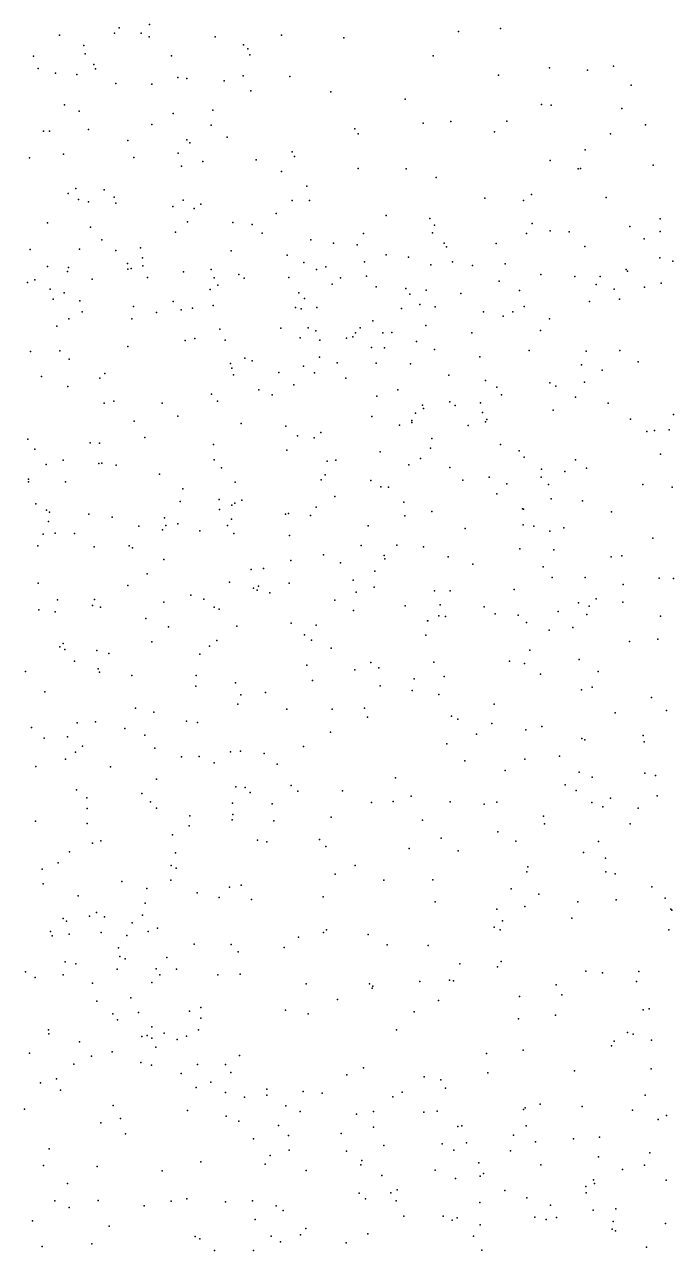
# Model space of a CAD drawing. Header units: metres. Extents: x -25 to 25, y -27.7 to 27.8.
# Drawn here: x -6.155 to -4.743, y -10.703 to -8.035 of the extents above; entities that cross this region are included whole.
import ezdxf

# ---------------------------------------------------------------- set-up
doc = ezdxf.new("R2010")
doc.units = ezdxf.units.M

msp = doc.modelspace()

# ---------------------------------------------------------------- linework, layer by layer
for p in [(-5.9593, -8.0533, -9.101), (-5.9496, -8.042, -8.7654), (-5.9016, -8.0534, 13.3942), (-5.8835, -8.0348, -5.3661), (-5.2114, -8.0503, 18.4045), (-5.1196, -8.0437, -1.1422), (-6.0792, -8.0581, -8.2783), (-6.0266, -8.0807, -5.5648), (-5.8839, -8.0618, 17.8198), (-5.7406, -8.0613, 4.0849), (-5.6786, -8.0787, 4.5518), (-5.596, -8.0583, 18.2148), (-5.4609, -8.064, -6.1404), (-6.1361, -8.1036, -8.1066), (-6.0236, -8.0983, -5.7464), (-5.8357, -8.1033, -6.0364), (-5.6696, -8.0875, 4.743), (-5.6653, -8.1008, -6.1325), (-5.266, -8.1029, -6.3943), (-6.1257, -8.1303, -9.6745), (-6.0049, -8.122, -9.4589), (-6.0011, -8.1314, -5.992), (-5.0128, -8.1288, 18.236), (-4.9303, -8.1342, -6.6351), (-4.8737, -8.1252, -0.9227), (-6.0881, -8.1406, 13.0949), (-6.0413, -8.1433, 13.5394), (-5.9568, -8.1629, 17.643), (-5.8215, -8.1499, -8.5877), (-5.8022, -8.1526, -8.7572), (-5.7212, -8.1577, 4.336), (-5.6796, -8.1462, 13.311), (-5.5783, -8.1481, 17.999), (-5.1238, -8.1447, -1.3037), (-5.8785, -8.1645, 13.132), (-5.6626, -8.1788, -6.3304), (-5.4892, -8.1811, -6.4301), (-4.8351, -8.1671, 18.1816), (-6.0682, -8.2094, -7.9941), (-5.3271, -8.1973, 13.1622), (-5.0307, -8.2088, -1.043), (-5.0093, -8.2101, 13.0022), (-6.0363, -8.2235, -6.152), (-5.8319, -8.2284, -8.2787), (-5.7457, -8.2209, -8.9475), (-4.856, -8.2173, 12.9633), (-6.1143, -8.2669, -9.7837), (-6.1011, -8.2667, 17.4138), (-6.0163, -8.2633, -9.651), (-5.8781, -8.2527, -6.3438), (-5.7494, -8.2537, 13.0414), (-5.4364, -8.2621, 13.2594), (-5.2881, -8.2492, -6.5729), (-5.2278, -8.2462, 12.9785), (-5.1327, -8.2686, -6.6699), (-5.1057, -8.245, 18.0946), (-4.8044, -8.2528, 12.8027), (-5.9309, -8.2874, 4.5298), (-5.8025, -8.2858, 13.4603), (-5.7956, -8.2921, -9.262), (-5.7145, -8.2797, -8.4107), (-5.4293, -8.2726, 17.9562), (-4.88, -8.2729, 13.1302), (-6.0703, -8.3166, -7.8715), (-5.821, -8.3148, -8.1264), (-5.5733, -8.3117, 13.3613), (-5.5679, -8.3222, 12.9662), (-4.9352, -8.3077, -1.4816), (-6.1449, -8.3251, -6.2354), (-5.9177, -8.3244, -8.0036), (-5.8136, -8.3427, -6.4782), (-5.7672, -8.3329, 4.3889), (-5.6513, -8.3294, -6.539), (-5.4295, -8.3481, -6.6304), (-5.325, -8.3487, 12.8678), (-5.0113, -8.3304, 13.1939), (-4.9506, -8.3487, 12.7385), (-4.9454, -8.3478, -0.9868), (-4.7876, -8.3406, 18.1219), (-5.5963, -8.3549, -8.517), (-5.2595, -8.3676, 17.9871), (-6.0602, -8.4022, -9.8677), (-6.0436, -8.3913, -6.4056), (-5.9823, -8.3947, 17.4882), (-5.541, -8.3864, -8.7952), (-6.0379, -8.4154, 12.7917), (-6.0165, -8.4203, -11.4856), (-5.9605, -8.4103, -11.2908), (-5.9569, -8.4232, -11.0203), (-5.8102, -8.4168, 4.1783), (-5.7719, -8.4258, -11.0621), (-5.573, -8.4181, -9.0066), (-5.5353, -8.4178, 12.8416), (-5.1535, -8.4126, 12.7427), (-5.0694, -8.418, -1.3838), (-5.0522, -8.4048, -6.7928), (-4.8897, -8.411, -6.8344), (-5.8327, -8.4308, -9.5216), (-5.786, -8.4352, 12.8249), (-5.6075, -8.4459, -11.2544), (-5.3682, -8.4501, -10.8921), (-6.1056, -8.466, -10.8462), (-6.0117, -8.476, 3.9347), (-5.8007, -8.4645, -11.531), (-5.702, -8.4654, 13.4575), (-5.66, -8.4698, -11.4142), (-5.2735, -8.457, -11.0279), (-5.2632, -8.4713, -10.7702), (-5.0508, -8.4679, -10.943), (-4.8386, -8.4742, 12.485), (-4.7722, -8.4577, -0.9249), (-5.987, -8.5032, 4.4971), (-5.8267, -8.4863, 17.6589), (-5.6385, -8.4888, -10.6863), (-5.5324, -8.5031, -6.7267), (-5.4177, -8.4894, -11.3071), (-5.2674, -8.488, 13.3318), (-5.0632, -8.4895, -11.1811), (-5.0116, -8.4839, 13.257), (-4.9706, -8.4861, 18.0443), (-4.8072, -8.501, -11.1438), (-4.7724, -8.4854, 13.1366), (-6.1433, -8.5246, 4.3555), (-6.0355, -8.524, -10.6992), (-5.9568, -8.5268, -6.5872), (-5.9028, -8.5208, -9.8145), (-5.7054, -8.5273, -11.6825), (-5.5842, -8.5367, -8.134), (-5.4828, -8.5107, -10.5705), (-5.4314, -8.5145, -8.7727), (-5.3686, -8.5362, -11.4522), (-5.2422, -8.5103, -10.5887), (-5.2371, -8.5189, -11.2981), (-5.1289, -8.511, 12.5877), (-4.9361, -8.5175, 0.7994), (-6.1055, -8.5614, 12.442), (-6.0598, -8.5632, -7.6946), (-5.9312, -8.5551, -9.9928), (-5.8986, -8.5427, 4.0425), (-5.8978, -8.5601, 12.6094), (-5.5476, -8.5525, -9.2031), (-5.4997, -8.5624, -8.2673), (-5.4153, -8.5514, -10.3165), (-5.3198, -8.5414, 17.9389), (-5.2713, -8.5581, 0.7959), (-5.2243, -8.5513, -10.3454), (-5.1804, -8.5593, -6.8407), (-5.1092, -8.5558, -11.4268), (-4.773, -8.5424, -11.3322), (-4.7445, -8.5501, 12.1681), (-6.1329, -8.5901, -10.325), (-6.062, -8.5721, -10.5208), (-6.0082, -8.5888, -10.2062), (-5.9303, -8.5674, -11.9586), (-5.9234, -8.566, -7.7718), (-5.888, -8.5856, 4.597), (-5.8092, -8.5732, -10.3879), (-5.7492, -8.5681, -11.8795), (-5.7431, -8.586, 4.2541), (-5.6893, -8.5787, -9.5057), (-5.6777, -8.5865, 4.4437), (-5.5801, -8.5856, -11.7851), (-5.5203, -8.5679, 17.881), (-5.4682, -8.5863, -11.6724), (-5.4114, -8.5823, -8.9152), (-5.0317, -8.5787, -10.3696), (-4.9581, -8.5831, -11.4669), (-4.9029, -8.5831, 12.2545), (-4.8466, -8.5677, -6.9128), (-4.8437, -8.5712, -1.6999), (-6.1487, -8.5964, 17.3241), (-6.0997, -8.6108, 3.8528), (-5.7511, -8.6117, -9.9916), (-5.7348, -8.6023, -10.1699), (-5.4857, -8.5997, -10.1448), (-5.3899, -8.6055, -8.4831), (-5.3258, -8.6094, -10.1243), (-5.2814, -8.6129, -1.161), (-5.1227, -8.5933, 12.4423), (-5.078, -8.6134, 0.7203), (-4.9116, -8.6009, -0.9984), (-4.8725, -8.611, 12.0715), (-4.806, -8.6063, 0.9208), (-4.7699, -8.5977, 0.6678), (-6.0934, -8.6328, -12.084), (-6.0689, -8.6186, 17.4622), (-6.0347, -8.6363, 12.2652), (-5.8322, -8.6375, -12.0575), (-5.5585, -8.6189, 13.4087), (-5.5459, -8.6308, 12.5334), (-5.3167, -8.6219, 12.5012), (-5.2061, -8.6203, -1.3734), (-4.926, -8.6372, 11.9221), (-4.861, -8.6323, -10.4294), (-6.0299, -8.6599, 11.9545), (-5.9183, -8.6486, 17.6879), (-5.8682, -8.6614, 12.4177), (-5.8143, -8.656, -6.7368), (-5.7896, -8.6523, 17.7927), (-5.745, -8.6461, 13.4599), (-5.5655, -8.6506, -8.0269), (-5.5535, -8.6536, 0.7184), (-5.5197, -8.6509, -6.7972), (-5.3354, -8.6525, -8.7412), (-5.295, -8.6441, 13.3441), (-5.2619, -8.649, 0.6516), (-5.157, -8.6602, 18.0197), (-5.1136, -8.6691, 11.9612), (-5.0932, -8.66, 12.1273), (-5.0682, -8.6482, -1.6028), (-6.0851, -8.6909, 13.4647), (-6.059, -8.675, 4.4983), (-5.9219, -8.6749, 13.5045), (-5.5976, -8.6958, -9.6427), (-5.5382, -8.6948, -9.9088), (-5.4247, -8.6945, -9.1755), (-5.3977, -8.6793, 12.3608), (-5.282, -8.6897, 11.6695), (-5.0128, -8.6751, -10.1456), (-5.8062, -8.7222, 11.9058), (-5.785, -8.7183, 4.1193), (-5.7301, -8.6981, 12.3261), (-5.7187, -8.722, 12.0819), (-5.5557, -8.7167, 12.2306), (-5.5213, -8.7015, -9.3677), (-5.513, -8.7217, 11.9336), (-5.4548, -8.7176, -11.9163), (-5.4409, -8.7144, 11.7618), (-5.435, -8.7058, -8.16), (-5.3759, -8.706, 12.1601), (-5.3559, -8.7049, 11.9282), (-5.1824, -8.7059, 11.5307), (-5.0323, -8.7008, -11.6673), (-6.1423, -8.7463, -6.6182), (-6.0783, -8.7451, 11.7259), (-5.9306, -8.7355, -7.6363), (-5.4005, -8.7373, 17.9863), (-5.3723, -8.7382, -1.35), (-5.3022, -8.7247, -6.881), (-5.2631, -8.7417, 0.5114), (-5.0576, -8.7441, -0.9727), (-4.9333, -8.7455, 11.4587), (-4.8603, -8.7443, 0.6303), (-6.0579, -8.7632, -12.2354), (-5.7074, -8.7728, 0.5366), (-5.6757, -8.7611, -7.788), (-5.6597, -8.7668, 11.7675), (-5.5135, -8.7589, 11.6261), (-5.4754, -8.7707, -1.0581), (-5.39, -8.7716, -9.8439), (-5.3157, -8.773, -8.3148), (-5.1645, -8.7583, 13.3142), (-4.9436, -8.7752, -6.9673), (-4.8198, -8.7687, 18.2119), (-6.1188, -8.801, -14.1978), (-5.9807, -8.7944, 17.738), (-5.7041, -8.7829, 4.6044), (-5.7008, -8.7969, 0.7789), (-5.6023, -8.7919, 4.4291), (-5.5484, -8.7781, 17.9605), (-5.5241, -8.7929, 0.4032), (-5.232, -8.7977, -8.758), (-4.8986, -8.7868, 0.8921), (-6.0611, -8.8225, -7.5016), (-5.9916, -8.8046, 13.4119), (-5.6452, -8.8294, 4.1916), (-5.5696, -8.8191, -12.1207), (-5.4564, -8.8042, -9.4915), (-5.3433, -8.83, 0.9151), (-5.152, -8.8092, -9.8888), (-5.128, -8.8236, -6.9483), (-5.0123, -8.8148, -11.7857), (-4.9994, -8.8218, 18.125), (-4.9371, -8.8131, -1.7942), (-5.961, -8.8542, -14.2483), (-5.7486, -8.8393, -12.2383), (-5.7357, -8.8543, 17.9363), (-5.6162, -8.8404, -6.8486), (-5.3891, -8.8433, 11.5241), (-5.2296, -8.8562, -1.6187), (-5.1173, -8.8404, 0.6345), (-4.9563, -8.8455, 11.2919), (-5.9819, -8.8591, 4.5631), (-5.8557, -8.8586, 11.7297), (-5.3047, -8.8804, 18.0455), (-5.2896, -8.8634, -9.7684), (-5.2875, -8.8702, -9.2327), (-5.218, -8.8638, -8.4781), (-5.163, -8.8579, -0.9642), (-5.1587, -8.8791, 11.3762), (-5.0053, -8.8739, -9.9055), (-4.8855, -8.8587, -10.0125), (-4.7433, -8.8833, -10.1196), (-5.917, -8.8976, -13.8884), (-5.8218, -8.8869, -7.5562), (-5.6838, -8.9033, 0.3442), (-5.5866, -8.9088, 11.6293), (-5.3997, -8.8876, 13.2875), (-5.3394, -8.9068, -8.0681), (-5.3127, -8.8967, -0.9272), (-5.3125, -8.9008, 0.529), (-5.1903, -8.9073, -9.1119), (-5.1523, -8.8993, -1.7605), (-5.1491, -8.8942, -11.9037), (-4.8369, -8.8935, -1.1394), (-5.8938, -8.9333, -14.4029), (-5.5613, -8.9302, 0.9167), (-5.5255, -8.9339, 4.2734), (-5.5109, -8.9224, -1.2087), (-5.2691, -8.9359, -11.9922), (-4.8013, -8.9204, 11.1686), (-4.7849, -8.9184, -1.6624), (-4.753, -8.917, -1.4067), (-6.1483, -8.9374, -13.6135), (-6.1333, -8.9588, -12.4202), (-6.0125, -8.9452, 3.8348), (-5.9925, -8.9457, -13.7175), (-5.7441, -8.9488, 13.3137), (-5.5847, -8.9607, 18.0212), (-5.2722, -8.9567, 0.7813), (-5.1194, -8.9489, -8.583), (-5.0789, -8.9626, -8.9895), (-6.0712, -8.9831, -7.3221), (-5.9936, -8.9898, 13.2151), (-5.9875, -8.9894, 11.7053), (-5.7425, -8.9821, 0.7138), (-5.4971, -8.985, 0.293), (-5.478, -8.9829, -1.0036), (-5.3818, -8.9644, -1.482), (-5.2941, -8.979, 13.2049), (-5.0683, -8.9764, -1.8746), (-4.9567, -8.9821, 13.1861), (-4.7719, -8.9697, 13.1414), (-6.1082, -8.9921, 17.7382), (-5.9558, -8.9937, 17.8751), (-5.8619, -9.013, -6.8489), (-5.7266, -8.9995, -14.0977), (-5.5009, -9.0146, 13.1739), (-5.3189, -8.993, 11.4745), (-5.2296, -8.9985, -9.5322), (-5.0305, -9.0027, -0.9862), (-4.9796, -9.0074, 18.1847), (-4.9329, -9.0005, -11.9103), (-6.1468, -9.0301, 13.0846), (-6.1465, -9.0241, -13.4065), (-6.0661, -9.0296, -14.6014), (-5.6969, -9.0305, 13.174), (-5.5102, -9.0257, 4.0889), (-5.4018, -9.027, -12.1391), (-5.3802, -9.0409, 18.0811), (-5.3633, -9.0415, 0.874), (-5.2014, -9.0266, -8.1777), (-5.1447, -9.0199, 18.1363), (-5.1062, -9.0341, 13.1572), (-5.0313, -9.0198, -9.1305), (-5.0156, -9.0361, -9.7606), (-4.81, -9.0359, 18.2504), (-4.7462, -9.0418, -9.9642), (-5.8112, -9.0451, -12.3692), (-5.7315, -9.0685, -7.4172), (-5.6826, -9.0699, -13.9473), (-5.48, -9.0622, -7.6471), (-5.1277, -9.0564, -9.4035), (-5.0092, -9.0667, -8.5949), (-6.1305, -9.0781, 3.5259), (-6.1078, -9.0914, -7.1819), (-6.1011, -9.0963, -6.7992), (-5.8166, -9.0728, 4.5684), (-5.7312, -9.0902, -6.9019), (-5.7043, -9.0808, 18.0112), (-5.6976, -9.0765, 0.4323), (-5.5207, -9.085, -6.9356), (-5.3302, -9.0739, 13.085), (-5.2694, -9.0944, -1.6837), (-5.072, -9.0887, -6.9954), (-5.07, -9.0897, -11.9773), (-4.941, -9.0712, -8.9332), (-4.8784, -9.0954, -9.8189), (-6.1034, -9.1162, 4.4428), (-6.0151, -9.1, 3.679), (-5.9645, -9.1066, -13.4701), (-5.8509, -9.108, 13.0749), (-5.822, -9.121, 11.7707), (-5.7052, -9.1114, -14.3982), (-5.5877, -9.1003, -7.4956), (-5.5808, -9.0989, 11.7181), (-5.5329, -9.1031, 13.048), (-5.328, -9.1038, -6.9695), (-5.0706, -9.1232, -9.5644), (-6.1151, -9.144, -13.2078), (-6.0886, -9.1415, 17.8025), (-6.0464, -9.1421, -12.4452), (-5.907, -9.1261, -7.2141), (-5.855, -9.1342, -14.5929), (-5.8476, -9.1249, -13.5918), (-5.7736, -9.1366, 3.8311), (-5.7136, -9.1252, 0.8741), (-5.7002, -9.1423, 0.5816), (-5.5785, -9.1466, 3.9067), (-5.4079, -9.126, 0.7494), (-5.1969, -9.1316, 11.4597), (-5.0474, -9.1266, -8.4025), (-5.012, -9.1372, 11.2049), (-4.9817, -9.1297, -9.3262), (-6.1267, -9.1691, 12.9719), (-6.0038, -9.1713, -13.3275), (-5.9276, -9.1692, 17.9345), (-5.9208, -9.1733, -6.8838), (-5.4228, -9.1688, -1.4044), (-5.3452, -9.1677, -1.5417), (-5.2869, -9.1715, 12.9501), (-5.0773, -9.1761, -1.746), (-4.788, -9.1529, -7.0062), (-5.8526, -9.199, 12.9477), (-5.5759, -9.2013, -14.1688), (-5.5048, -9.1888, 4.5277), (-5.3726, -9.1899, 3.9646), (-5.3712, -9.1977, 4.4234), (-5.2334, -9.1932, 4.2842), (-5.0034, -9.1782, -1.1233), (-4.8787, -9.1931, -8.6074), (-4.856, -9.191, -9.2298), (-5.8888, -9.2304, 4.5263), (-5.6625, -9.2205, 4.5623), (-5.6356, -9.2186, -7.3285), (-5.468, -9.2061, 12.881), (-5.3934, -9.2244, 11.7005), (-5.1802, -9.2092, -7.8451), (-5.0272, -9.2152, -8.2278), (-6.1259, -9.2507, -7.0182), (-5.9306, -9.2558, -12.4334), (-5.7096, -9.2484, 3.7225), (-5.6461, -9.2572, 18.0356), (-5.5797, -9.2506, -13.9936), (-5.4406, -9.2439, -1.2526), (-5.0072, -9.2384, 11.3254), (-4.9352, -9.2378, -11.9833), (-4.8528, -9.2533, 12.9822), (-4.7748, -9.2394, -9.7792), (-4.7435, -9.2402, 11.0808), (-5.7932, -9.2769, -13.5131), (-5.6574, -9.2613, -14.4397), (-5.6489, -9.2659, 0.7703), (-5.6215, -9.2714, -13.824), (-5.4335, -9.2702, -7.4513), (-5.3945, -9.259, -1.0705), (-5.2633, -9.2672, -12.1109), (-5.2293, -9.2671, 3.9984), (-5.0898, -9.264, -12.0183), (-6.1246, -9.3085, 4.382), (-6.0836, -9.2868, -13.0091), (-6.0073, -9.2991, 3.3732), (-6.0032, -9.2863, -13.1696), (-5.9898, -9.3027, 11.8893), (-5.8521, -9.292, 3.5494), (-5.7654, -9.2852, -14.5839), (-5.7424, -9.3029, 12.8032), (-5.7316, -9.3073, -12.3855), (-5.4805, -9.2877, -12.2452), (-5.4399, -9.3098, 18.0934), (-5.3274, -9.2997, -1.4414), (-5.2513, -9.2975, 11.6635), (-5.1549, -9.3022, 4.2008), (-4.9503, -9.2933, -1.4579), (-4.9271, -9.3005, 18.2051), (-4.9113, -9.2849, -9.6194), (-4.8533, -9.2919, 11.3021), (-6.0885, -9.3132, 17.8026), (-5.8916, -9.3271, -14.7019), (-5.2782, -9.3323, 18.1382), (-5.2777, -9.3324, -6.9802), (-5.2538, -9.3215, -1.596), (-5.2395, -9.3233, -7.5847), (-5.1313, -9.3173, -1.105), (-5.0815, -9.3198, 18.1773), (-5.0633, -9.3364, -7.834), (-4.9942, -9.3121, -1.2545), (-4.9316, -9.3186, 11.4639), (-4.7717, -9.3221, -8.5858), (-5.8422, -9.3455, -13.3602), (-5.6936, -9.344, 3.53), (-5.5755, -9.3376, -14.3335), (-5.5462, -9.3631, 4.5368), (-5.5207, -9.3419, 3.6167), (-5.2823, -9.3634, 3.7431), (-5.0139, -9.3531, -6.9848), (-4.9622, -9.3467, -8.0581), (-6.0789, -9.3889, -12.8534), (-6.0716, -9.3815, -6.8788), (-5.8783, -9.3783, 12.7451), (-5.7528, -9.3872, 3.3686), (-5.7366, -9.375, 11.9268), (-5.5306, -9.3742, -14.1782), (-4.8391, -9.3775, -8.3622), (-4.7776, -9.3722, -9.6818), (-6.0679, -9.3947, -12.5797), (-5.9984, -9.3969, 3.2234), (-5.9723, -9.4032, 4.438), (-5.7737, -9.4052, 4.5279), (-5.4882, -9.3916, 11.8603), (-5.0557, -9.3964, 11.5858), (-4.9485, -9.4164, 12.7565), (-6.1532, -9.443, 3.1402), (-6.0466, -9.4201, 12.7277), (-5.9951, -9.4371, -13.0021), (-5.9923, -9.4438, -14.7471), (-5.5414, -9.4291, -13.9771), (-5.4369, -9.4389, -12.2073), (-5.4017, -9.423, 4.509), (-5.3843, -9.4348, 3.4761), (-5.2646, -9.4221, -1.304), (-5.0999, -9.4204, 4.3318), (-5.0678, -9.4255, 4.157), (-4.9075, -9.4426, -11.9799), (-5.9216, -9.4516, -6.8601), (-5.7817, -9.4516, 3.2285), (-5.6964, -9.4677, -7.0945), (-5.5288, -9.462, 3.3049), (-5.3073, -9.4583, 11.8034), (-5.2422, -9.4536, -7.4535), (-5.033, -9.4485, -1.5057), (-6.1114, -9.4871, 12.038), (-5.7825, -9.4743, -12.3866), (-5.685, -9.4937, -13.5893), (-5.6312, -9.4883, 12.601), (-5.3812, -9.4737, 12.5971), (-5.312, -9.4839, -12.1233), (-5.2536, -9.493, -6.9501), (-4.9433, -9.4826, -7.8376), (-4.9199, -9.477, -6.944), (-5.914, -9.5224, -13.1113), (-5.6909, -9.514, 11.9899), (-5.4153, -9.5223, 11.9071), (-5.1338, -9.5137, 12.5906), (-4.7912, -9.499, 11.8389), (-5.874, -9.5315, 12.0215), (-5.8029, -9.5507, -6.8511), (-5.5845, -9.5243, 18.0182), (-5.486, -9.5249, -7.1992), (-5.4093, -9.5422, 3.1942), (-5.2262, -9.5402, 4.4441), (-5.2126, -9.5461, 3.4127), (-4.8699, -9.5326, 18.1742), (-4.7583, -9.5274, -6.9338), (-6.1405, -9.5648, -14.7821), (-6.0409, -9.5545, 12.5944), (-6.0009, -9.5522, 17.815), (-5.9369, -9.567, 3.0549), (-5.7792, -9.554, 3.0935), (-5.4894, -9.5744, 4.5486), (-5.1385, -9.5562, 18.129), (-5.0647, -9.5694, 11.757), (-5.03, -9.5626, -11.9841), (-6.1126, -9.5877, 3.038), (-6.0618, -9.585, 4.3773), (-5.8934, -9.581, 4.4626), (-5.2367, -9.5999, 3.2044), (-5.1716, -9.5788, 3.5898), (-4.9425, -9.5883, 4.3135), (-4.9362, -9.5916, 12.5807), (-4.8089, -9.5816, -8.0942), (-4.8071, -9.596, 15.9734), (-6.0446, -9.6182, -12.6645), (-6.0289, -9.6052, -6.6823), (-5.872, -9.6094, -12.4076), (-5.8139, -9.6285, 12.5146), (-5.7755, -9.6275, -13.308), (-5.7073, -9.6177, -13.5001), (-5.6856, -9.616, -12.3337), (-5.6337, -9.6209, 3.0242), (-5.5487, -9.6061, -14.0323), (-4.991, -9.627, 18.1312), (-6.1311, -9.6495, -6.5231), (-6.0662, -9.6335, 12.1745), (-5.9682, -9.6505, -12.8861), (-5.743, -9.6413, -14.548), (-5.6057, -9.6446, -14.3391), (-5.1971, -9.6369, -6.8929), (-5.0666, -9.6332, 3.8888), (-5.8679, -9.6771, -6.7443), (-5.3483, -9.6738, 18.0355), (-5.1096, -9.6582, 12.4456), (-4.9482, -9.6618, 11.892), (-4.9205, -9.6724, -7.6818), (-4.8058, -9.6641, 12.445), (-4.7823, -9.6687, 12.21), (-6.0423, -9.7005, 2.9143), (-5.9, -9.7084, -14.6553), (-5.6956, -9.6933, 12.4268), (-5.6756, -9.6954, 12.1135), (-5.6646, -9.7063, 4.5671), (-5.5755, -9.6906, -7.0994), (-5.5606, -9.7029, -6.8276), (-5.4632, -9.7026, -12.1426), (-4.9793, -9.6894, 4.4382), (-4.9553, -9.702, -6.853), (-6.0198, -9.7177, -6.9107), (-5.881, -9.7263, 2.8894), (-5.7029, -9.7291, 2.9204), (-5.6164, -9.7306, -12.2398), (-5.4003, -9.7279, -6.836), (-5.3531, -9.7254, 12.3613), (-5.3143, -9.7141, -7.2622), (-5.2294, -9.7264, 11.9527), (-5.1554, -9.7317, 3.1939), (-5.1279, -9.7271, 18.0581), (-4.9209, -9.7281, 12.1341), (-4.8968, -9.7373, -11.8903), (-4.88, -9.7186, 12.3201), (-4.7789, -9.7133, 18.108), (-6.019, -9.7409, 4.4164), (-5.8683, -9.7404, -13.1217), (-5.7959, -9.7568, -6.9707), (-5.7018, -9.754, -14.4167), (-5.4884, -9.7595, 12.1191), (-5.0263, -9.7575, 3.5901), (-4.8203, -9.74, 4.1544), (-6.1314, -9.7684, -6.3299), (-6.0188, -9.7736, 17.7591), (-5.7973, -9.7782, 12.3205), (-5.7036, -9.7655, -13.5715), (-5.613, -9.7676, -14.1767), (-5.2894, -9.7662, 3.1246), (-5.0236, -9.7741, 3.345), (-4.8372, -9.7742, 16.2039), (-6.0072, -9.8162, -6.4441), (-5.9893, -9.8114, -12.511), (-5.8332, -9.7979, 4.5233), (-5.6484, -9.8098, 17.917), (-5.6283, -9.813, -14.0302), (-5.5139, -9.8085, 12.2744), (-5.2486, -9.8053, 4.5753), (-5.1255, -9.7915, -7.3992), (-5.0866, -9.8118, 12.1951), (-4.9061, -9.8125, 4.527), (-6.0576, -9.8353, -14.6662), (-5.8267, -9.837, -14.4927), (-5.4994, -9.8233, -7.1218), (-5.3186, -9.828, 12.1538), (-5.2117, -9.8326, -11.9338), (-4.9393, -9.8369, 3.6897), (-6.0821, -9.8594, -6.9303), (-5.8365, -9.8648, 17.8102), (-5.8253, -9.8703, -6.5584), (-5.4359, -9.8652, 4.6288), (-5.0604, -9.8677, 18.0108), (-4.8914, -9.8487, 15.6812), (-6.117, -9.8728, -6.1608), (-5.8369, -9.8966, -12.3164), (-5.4794, -9.8838, 17.9381), (-5.3734, -9.8971, -6.7598), (-5.267, -9.8958, 17.9734), (-5.0623, -9.8789, 4.6061), (-4.8902, -9.8786, 3.5383), (-4.8701, -9.8827, -7.6938), (-6.1151, -9.9045, 2.6387), (-5.9437, -9.8999, -12.9516), (-5.8894, -9.915, -6.977), (-5.7795, -9.9242, -13.4479), (-5.7095, -9.9121, -13.8194), (-5.684, -9.9076, 4.587), (-5.0962, -9.9154, -11.8641), (-4.7901, -9.9112, 3.8491), (-6.0389, -9.9311, 1.3694), (-5.8929, -9.9468, 1.5643), (-5.7318, -9.9347, -7.0519), (-5.6617, -9.9388, 2.7999), (-5.5056, -9.933, 2.9356), (-5.262, -9.944, 4.6755), (-5.0366, -9.927, 15.9644), (-4.9512, -9.9441, -6.734), (-4.8683, -9.9392, 3.1938), (-4.7613, -9.9361, -7.9182), (-6.0137, -9.9752, -14.5059), (-5.9986, -9.9671, -12.4239), (-5.9812, -9.9766, 17.7276), (-5.8987, -9.9726, 2.5855), (-5.1277, -9.9599, 3.1177), (-5.0665, -9.9541, -7.4334), (-4.7493, -9.9598, 3.3396), (-4.7472, -9.9622, 16.3366), (-6.0716, -9.9803, 2.4525), (-6.0641, -9.9862, 1.8994), (-5.9215, -9.9893, 1.7649), (-5.8662, -10.0012, -14.3276), (-5.1338, -9.999, 17.939), (-5.1157, -9.9849, -6.724), (-4.9647, -9.9794, 15.5903), (-6.0989, -10.0087, 2.1788), (-6.0954, -10.0181, -3.9734), (-6.0585, -10.014, -5.9414), (-5.9888, -10.0109, -6.1121), (-5.9329, -10.0174, 4.4983), (-5.8866, -10.0088, -13.2054), (-5.559, -10.0211, -7.1164), (-5.5046, -10.0106, -11.9888), (-5.4983, -10.0045, -6.6393), (-5.4076, -10.015, 17.8907), (-5.1205, -10.005, 4.7222), (-4.7536, -10.0052, 4.7047), (-5.9506, -10.0442, 2.2961), (-5.786, -10.0361, -13.978), (-5.7057, -10.0367, 17.8066), (-5.6905, -10.0529, -12.1125), (-5.5905, -10.0436, 4.6335), (-5.3665, -10.0377, -11.9077), (-5.2769, -10.0387, -6.6838), (-6.0667, -10.0748, 1.2703), (-6.044, -10.079, -4.127), (-5.9482, -10.0628, -13.0623), (-5.9365, -10.0683, 2.1306), (-5.8456, -10.0649, -6.2918), (-5.208, -10.0786, 15.9026), (-5.118, -10.0736, 15.6271), (-6.1531, -10.0962, -5.1371), (-6.1323, -10.1089, -4.7856), (-6.0713, -10.1026, -12.7393), (-5.9538, -10.0905, 1.3746), (-5.8692, -10.0899, -14.1398), (-5.8607, -10.1029, 1.6338), (-5.825, -10.0907, 2.4446), (-5.7348, -10.1028, -6.4087), (-5.6859, -10.1011, 2.6344), (-5.126, -10.0854, 16.1114), (-4.934, -10.0948, -7.5981), (-4.8981, -10.0987, -6.6292), (-4.8184, -10.0955, -7.8142), (-6.0073, -10.1207, -3.7667), (-5.8786, -10.1197, -6.1418), (-5.5424, -10.1225, 2.8069), (-5.4049, -10.1222, -6.5968), (-5.3987, -10.1319, 4.6941), (-5.3973, -10.1272, 2.9259), (-5.2954, -10.1173, 17.8364), (-5.2307, -10.1146, -7.3194), (-5.2217, -10.1156, 3.024), (-4.9989, -10.1245, 15.4115), (-4.8236, -10.1175, 3.1051), (-5.9983, -10.1599, -5.4192), (-5.9241, -10.1527, -5.8841), (-5.4745, -10.1563, -11.9017), (-5.2545, -10.1589, 4.7818), (-5.0781, -10.1502, -7.4561), (-4.9862, -10.1462, 17.8325), (-5.9631, -10.1879, -4.4276), (-5.9077, -10.1846, -3.8808), (-5.7967, -10.1818, 2.2123), (-5.7714, -10.1738, -12.0581), (-5.5872, -10.1793, -6.4681), (-5.5385, -10.1873, 17.7802), (-5.3077, -10.1831, 15.7379), (-5.0001, -10.1906, 16.2411), (-4.809, -10.1787, 4.8254), (-4.796, -10.1771, 17.806), (-5.953, -10.2006, -12.1701), (-5.8786, -10.216, -4.0365), (-5.7714, -10.1972, -6.2548), (-5.0808, -10.1986, -11.793), (-6.1033, -10.2223, -7.086), (-6.1024, -10.2315, -12.8665), (-5.9002, -10.2372, -4.7419), (-5.8885, -10.2345, -4.9047), (-5.8783, -10.2406, -4.2762), (-5.8514, -10.2295, -5.4343), (-5.8231, -10.2437, -5.1673), (-5.8031, -10.2363, 4.4902), (-5.7771, -10.2223, 1.7055), (-5.3461, -10.2226, 15.9216), (-4.8435, -10.2286, 15.2741), (-4.8309, -10.2318, -6.5348), (-6.0358, -10.2487, -13.871), (-5.9645, -10.2704, 4.3881), (-5.8694, -10.2604, -4.5539), (-5.0707, -10.2664, 3.0137), (-4.8781, -10.2574, 16.3748), (-4.8722, -10.2472, -7.7197), (-4.7913, -10.2453, -7.9046), (-6.1447, -10.2731, -12.2739), (-6.0479, -10.2973, -13.2655), (-6.0094, -10.2797, -13.5112), (-5.902, -10.2935, 17.6303), (-5.6879, -10.2785, -11.9123), (-5.1505, -10.2736, 16.1942), (-5.8791, -10.2993, 1.4356), (-5.8144, -10.3174, -4.4163), (-5.7787, -10.2981, -5.7372), (-5.718, -10.2978, -5.3169), (-5.7063, -10.3153, 2.2061), (-5.4541, -10.3204, 15.8649), (-5.418, -10.3052, 15.4331), (-5.1474, -10.3161, 17.6752), (-4.9589, -10.3116, -11.775), (-4.7915, -10.3075, 16.4953), (-6.1209, -10.3377, -3.9302), (-6.0855, -10.3294, -13.6785), (-5.7816, -10.3476, -7.1419), (-5.7499, -10.336, -5.9925), (-5.286, -10.3246, -11.8302), (-5.2493, -10.3314, 4.7679), (-5.2396, -10.3495, -7.3614), (-6.0771, -10.3537, 17.5064), (-5.7178, -10.3585, 17.6508), (-5.6769, -10.3687, 1.9314), (-5.6285, -10.3513, 2.5463), (-5.628, -10.3648, -4.8158), (-5.5491, -10.3564, -4.9781), (-5.5075, -10.3606, 4.5571), (-5.3541, -10.3679, 2.8778), (-5.3335, -10.3584, -6.4413), (-4.8047, -10.3645, -6.4086), (-6.1554, -10.3949, -13.5254), (-5.9623, -10.3872, -7.1392), (-5.8006, -10.3978, 4.382), (-5.5869, -10.3878, 15.6177), (-5.5555, -10.4, -6.25), (-5.3963, -10.4002, -4.8616), (-5.2865, -10.4016, -5.012), (-5.2576, -10.3994, 15.2445), (-5.0696, -10.396, -7.5366), (-5.0658, -10.3924, 4.903), (-5.0337, -10.3845, 17.5718), (-4.9423, -10.389, 3.0397), (-4.8322, -10.3974, -11.7548), (-5.9895, -10.4251, -3.9976), (-5.9462, -10.4151, 4.3229), (-5.7163, -10.4104, -4.2968), (-5.6892, -10.4212, 1.7598), (-5.6029, -10.4309, -5.6789), (-5.433, -10.4058, 15.2526), (-4.7767, -10.4177, -8.0267), (-4.7586, -10.4086, 17.4559), (-5.9355, -10.4486, 17.5249), (-5.5808, -10.4522, -4.4819), (-5.4665, -10.4482, -5.4892), (-5.396, -10.4342, 17.6143), (-5.2128, -10.4328, -4.8014), (-5.2038, -10.4317, 17.5793), (-5.0914, -10.4516, -6.36), (-5.0642, -10.4312, -4.9835), (-4.904, -10.456, -4.8456), (-6.1021, -10.4817, -7.1767), (-5.6571, -10.46, 2.3152), (-5.5796, -10.4842, -5.9055), (-5.3737, -10.474, -7.3365), (-5.2469, -10.4703, -6.3389), (-5.2212, -10.4842, 4.6614), (-5.1937, -10.4687, -11.8041), (-5.0435, -10.4661, 15.221), (-4.9605, -10.4596, -7.6991), (-5.7716, -10.5098, 17.5241), (-5.6207, -10.4957, -7.2318), (-5.4549, -10.4862, 2.7721), (-5.4213, -10.5066, -6.2154), (-5.0981, -10.4856, -5.1669), (-4.9068, -10.4991, 16.6212), (-4.7945, -10.4903, -4.975), (-6.114, -10.5177, 17.3297), (-5.9971, -10.5195, -11.7532), (-5.8559, -10.5296, 1.4539), (-5.6315, -10.5145, 15.7888), (-5.5423, -10.5285, 4.3747), (-5.4233, -10.5161, -4.5256), (-5.262, -10.5277, 4.5148), (-5.1665, -10.5122, -7.497), (-5.1568, -10.535, 16.4188), (-5.0321, -10.516, 17.376), (-4.8541, -10.5267, 17.1672), (-4.8066, -10.5172, 16.9061), (-6.0619, -10.5572, 1.3392), (-5.3781, -10.5396, -5.5933), (-5.2173, -10.5457, 15.1861), (-5.1637, -10.5409, 2.9657), (-4.9337, -10.5633, -5.1991), (-4.9173, -10.5488, -6.2001), (-4.9152, -10.5566, -4.5445), (-4.7594, -10.5494, 3.1655), (-5.8024, -10.5901, 15.4319), (-5.4272, -10.5782, -5.9527), (-5.4138, -10.59, 15.1144), (-5.3582, -10.5773, -11.8009), (-5.3447, -10.5703, 16.3448), (-5.1102, -10.5723, -6.1844), (-5.0621, -10.5883, 4.6827), (-4.9336, -10.5769, 4.8711), (-6.0897, -10.5945, -5.9003), (-6.0585, -10.6093, -6.2295), (-5.995, -10.594, -4.1739), (-5.8951, -10.6056, 4.2442), (-5.836, -10.5954, -11.751), (-5.7183, -10.5968, 15.198), (-5.6595, -10.5949, 1.9232), (-5.6075, -10.6052, -11.785), (-5.5928, -10.6155, -4.2702), (-5.3466, -10.5944, 17.438), (-5.1644, -10.5985, -5.4817), (-5.0112, -10.6037, -11.7889), (-4.9184, -10.615, 3.0502), (-4.8688, -10.6119, 15.2449), (-6.1378, -10.6378, -11.6798), (-5.6535, -10.6354, 15.9968), (-5.3301, -10.6281, 4.3575), (-5.2447, -10.6281, -4.3858), (-5.2251, -10.6369, 17.3143), (-5.2137, -10.6318, -5.8842), (-5.0452, -10.6302, -6.0163), (-5.0202, -10.6351, 16.7853), (-4.9979, -10.6305, 16.9632), (-4.8746, -10.6396, -4.3947), (-4.7607, -10.644, -5.9355), (-5.9711, -10.6498, -5.9939), (-5.555, -10.6689, 2.6297), (-5.5433, -10.6549, 16.3268), (-5.4084, -10.6661, 2.8069), (-5.1643, -10.6466, 16.6114), (-4.8769, -10.6559, -5.4768), (-4.8698, -10.6597, -5.812), (-6.117, -10.6936, -6.4742), (-6.0086, -10.6882, -7.2367), (-5.7842, -10.6724, 17.3436), (-5.7737, -10.6772, -4.269), (-5.6186, -10.6717, 16.1787), (-5.5983, -10.6839, 17.3638), (-5.4553, -10.6856, -4.2833), (-5.1781, -10.6714, -7.599), (-4.8017, -10.6954, 3.139), (-5.7419, -10.7026, 4.2051), (-5.6574, -10.7026, -7.3128), (-5.1606, -10.7016, 4.3927)]:
    msp.add_point(p)

doc.saveas('drawing.dxf')
